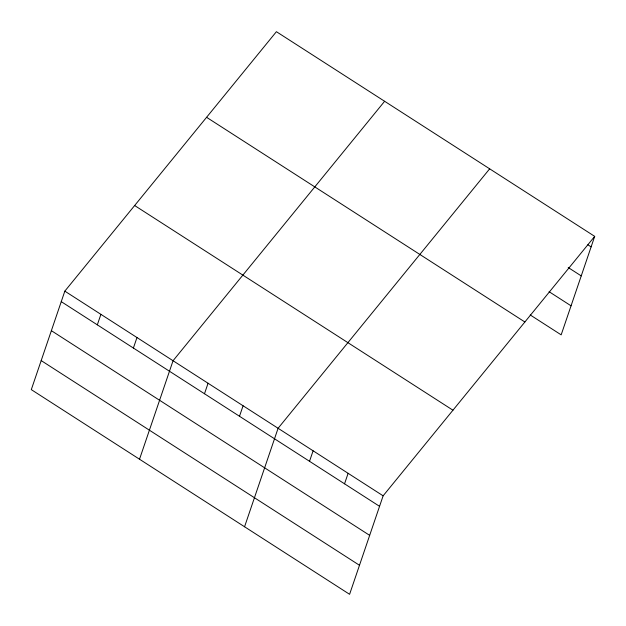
<?xml version="1.0" encoding="UTF-8"?>
<svg xmlns="http://www.w3.org/2000/svg" width="626" height="626" viewBox="0 0 626 626"><rect width="100%" height="100%" fill="white"/><g stroke="black" fill="none" stroke-linecap="round" stroke-linejoin="round"><path stroke-width="0.94" d="M64.83 291.145L31.3 389.63L349.598 594.309L383.128 495.823L594.7 236.37L276.402 31.691L64.83 291.145L383.128 495.823M97.327 324.839L100.903 314.338M133.401 348.04L136.977 337.539M139.52 459.226L173.05 360.733L384.622 101.279M204.491 393.746L208.067 383.245M239.5 416.267L243.076 405.765M244.563 526.763L278.093 428.278L489.665 168.824M309.526 461.292L313.102 450.79M344.543 483.812L348.119 473.311M594.7 236.37L561.17 334.855L530.23 314.964M587.869 244.774L591.124 246.871M568.212 267.529L581.241 275.909M549.072 291.685L571.053 305.824M206.58 117.305L524.878 321.991M134.645 205.524L452.95 410.202M61.254 301.646L379.552 506.324M51.371 330.677L369.669 535.363M41.183 360.592L359.48 565.278"/></g></svg>
